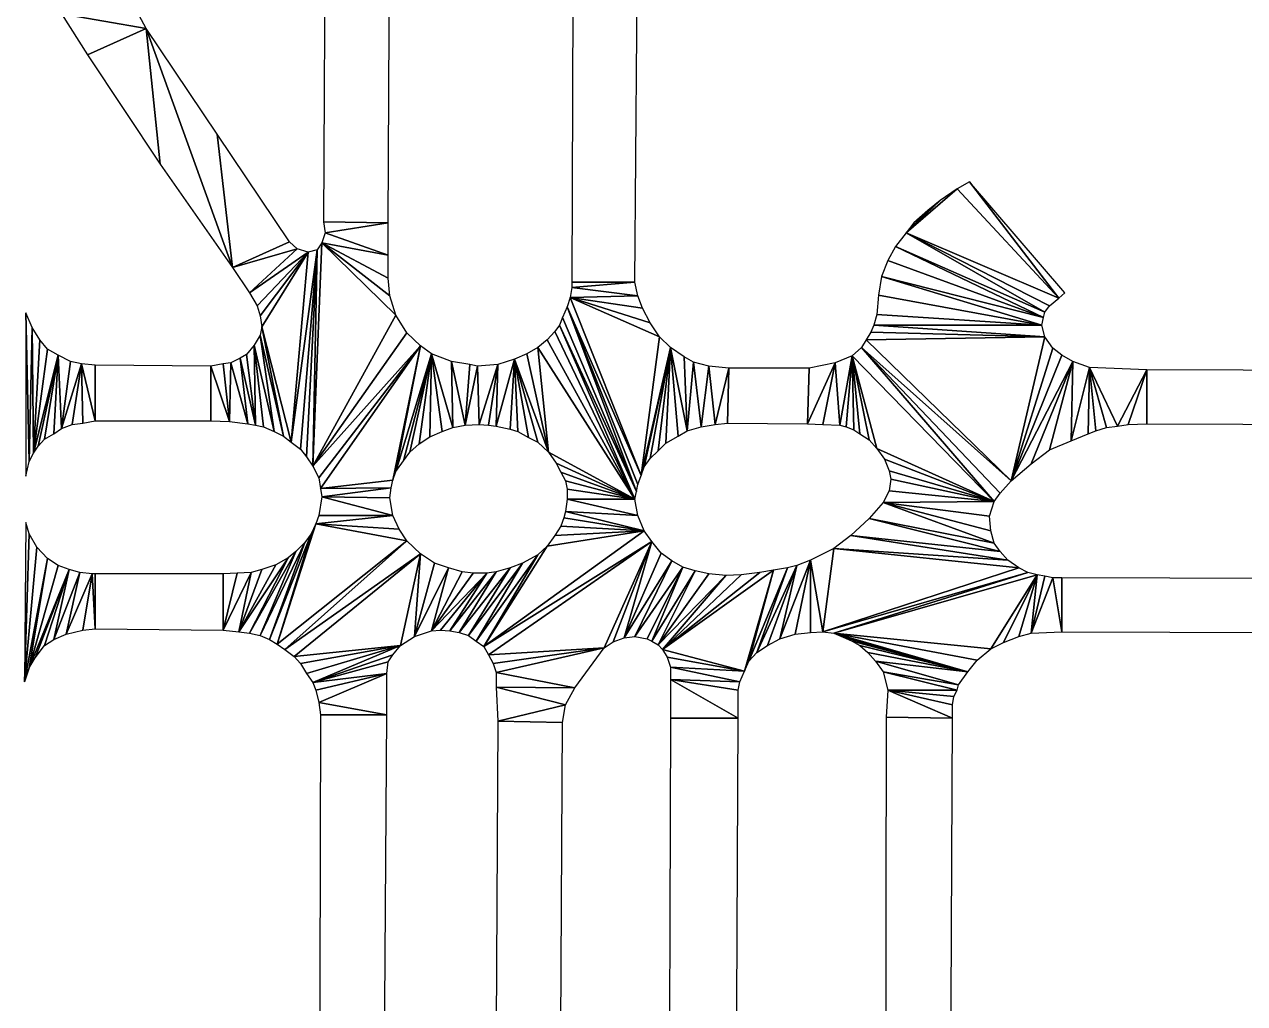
# Model space of a CAD drawing. Extents: x -35426929 to -35396731, y 11996534 to 12011444.
# Drawn here: x -35415114 to -35412910, y 11999488 to 12001258 of the extents above; entities that cross this region are included whole.
import ezdxf

# ---------------------------------------------------------------- set-up
doc = ezdxf.new("R2010")
doc.units = 0

msp = doc.modelspace()

# ---------------------------------------------------------------- linework, layer by layer
at = {"layer": 'mg_to_dxf', "color": 52}
for points in [[(-35414456.72, 12000899.3), (-35414453.94, 12001488.14), (-35414570.87, 12001488.14), (-35414573.65, 12000900.7)], [(-35414011.27, 12000792.12), (-35414005.7, 12001468.65), (-35414122.63, 12001470.04), (-35414125.42, 12000792.12)], [(-35415046.94, 12001276.55), (-35415046.94, 12001276.55), (-35414893.82, 12001250.1), (-35414935.58, 12001328.05)], [(-35415046.94, 12001276.55), (-35415046.94, 12001276.55), (-35414999.61, 12001202.77), (-35414893.82, 12001250.1)], [(-35414868.76, 12001005.1), (-35414868.76, 12001005.1), (-35414893.82, 12001250.1), (-35414999.61, 12001202.77)], [(-35414737.91, 12000818.57), (-35414737.91, 12000818.57), (-35414893.82, 12001250.1), (-35414868.76, 12001005.1)], [(-35414737.91, 12000818.57), (-35414737.91, 12000818.57), (-35414765.75, 12001059.39), (-35414893.82, 12001250.1)], [(-35414634.9, 12000864.5), (-35414634.9, 12000864.5), (-35414765.75, 12001059.39), (-35414737.91, 12000818.57)], [(-35413429.4, 12000960.55), (-35413429.4, 12000960.55), (-35413245.65, 12000762.88), (-35413407.12, 12000973.08)], [(-35413407.12, 12000973.08), (-35413407.12, 12000973.08), (-35413245.65, 12000762.88), (-35413234.51, 12000772.63)], [(-35413460.02, 12000939.67), (-35413460.02, 12000939.67), (-35413521.27, 12000881.21), (-35413429.4, 12000960.55)], [(-35413521.27, 12000881.21), (-35413521.27, 12000881.21), (-35413245.65, 12000762.88), (-35413429.4, 12000960.55)], [(-35413482.29, 12000921.58), (-35413482.29, 12000921.58), (-35413521.27, 12000881.21), (-35413460.02, 12000939.67)], [(-35413507.35, 12000899.3), (-35413507.35, 12000899.3), (-35413521.27, 12000881.21), (-35413482.29, 12000921.58)], [(-35414570.87, 12000881.21), (-35414570.87, 12000881.21), (-35414456.72, 12000899.3), (-35414573.65, 12000900.7)], [(-35414456.72, 12000840.84), (-35414456.72, 12000840.84), (-35414456.72, 12000899.3), (-35414570.87, 12000881.21)], [(-35414620.98, 12000851.97), (-35414620.98, 12000851.97), (-35414634.9, 12000864.5), (-35414737.91, 12000818.57)], [(-35414576.44, 12000863.11), (-35414576.44, 12000863.11), (-35414593.14, 12000459.42), (-35414442.8, 12000732.26)], [(-35414584.79, 12000850.58), (-35414584.79, 12000850.58), (-35414593.14, 12000459.42), (-35414576.44, 12000863.11)], [(-35414576.44, 12000863.11), (-35414576.44, 12000863.11), (-35414456.72, 12000840.84), (-35414570.87, 12000881.21)], [(-35414576.44, 12000863.11), (-35414576.44, 12000863.11), (-35414442.8, 12000732.26), (-35414453.94, 12000767.06)], [(-35414576.44, 12000863.11), (-35414576.44, 12000863.11), (-35414453.94, 12000767.06), (-35414456.72, 12000799.08)], [(-35414576.44, 12000863.11), (-35414576.44, 12000863.11), (-35414456.72, 12000799.08), (-35414456.72, 12000840.84)], [(-35413521.27, 12000881.21), (-35413521.27, 12000881.21), (-35413540.76, 12000856.15), (-35413270.71, 12000737.83)], [(-35413262.35, 12000748.96), (-35413262.35, 12000748.96), (-35413245.65, 12000762.88), (-35413521.27, 12000881.21)], [(-35413262.35, 12000748.96), (-35413262.35, 12000748.96), (-35413521.27, 12000881.21), (-35413270.71, 12000737.83)], [(-35414620.98, 12000851.97), (-35414620.98, 12000851.97), (-35414737.91, 12000818.57), (-35414707.29, 12000772.63)], [(-35414601.49, 12000846.41), (-35414601.49, 12000846.41), (-35414620.98, 12000851.97), (-35414707.29, 12000772.63)], [(-35414601.49, 12000846.41), (-35414601.49, 12000846.41), (-35414707.29, 12000772.63), (-35414693.37, 12000748.96)], [(-35414601.49, 12000846.41), (-35414601.49, 12000846.41), (-35414693.37, 12000748.96), (-35414687.8, 12000730.87)], [(-35414685.01, 12000711.38), (-35414685.01, 12000711.38), (-35414601.49, 12000846.41), (-35414687.8, 12000730.87)], [(-35414685.01, 12000711.38), (-35414685.01, 12000711.38), (-35414632.12, 12000502.57), (-35414601.49, 12000846.41)], [(-35414632.12, 12000502.57), (-35414632.12, 12000502.57), (-35414584.79, 12000850.58), (-35414601.49, 12000846.41)], [(-35414584.79, 12000850.58), (-35414584.79, 12000850.58), (-35414632.12, 12000502.57), (-35414615.41, 12000490.05)], [(-35414615.41, 12000490.05), (-35414615.41, 12000490.05), (-35414604.28, 12000476.13), (-35414584.79, 12000850.58)], [(-35414604.28, 12000476.13), (-35414604.28, 12000476.13), (-35414593.14, 12000459.42), (-35414584.79, 12000850.58)], [(-35413273.49, 12000728.08), (-35413273.49, 12000728.08), (-35413540.76, 12000856.15), (-35413554.68, 12000831.09)], [(-35413270.71, 12000737.83), (-35413270.71, 12000737.83), (-35413540.76, 12000856.15), (-35413273.49, 12000728.08)], [(-35413554.68, 12000831.09), (-35413554.68, 12000831.09), (-35413565.82, 12000801.86), (-35413273.49, 12000728.08)], [(-35413276.27, 12000714.16), (-35413276.27, 12000714.16), (-35413565.82, 12000801.86), (-35413571.38, 12000768.45)], [(-35413276.27, 12000714.16), (-35413276.27, 12000714.16), (-35413273.49, 12000728.08), (-35413565.82, 12000801.86)], [(-35414128.2, 12000764.28), (-35414128.2, 12000764.28), (-35414005.7, 12000767.06), (-35414125.42, 12000782.37)], [(-35414005.7, 12000767.06), (-35414005.7, 12000767.06), (-35414011.27, 12000792.12), (-35414125.42, 12000782.37)], [(-35414125.42, 12000782.37), (-35414125.42, 12000782.37), (-35414011.27, 12000792.12), (-35414125.42, 12000792.12)], [(-35414133.77, 12000747.57), (-35414133.77, 12000747.57), (-35414000.13, 12000442.72), (-35414128.2, 12000764.28)], [(-35414128.2, 12000764.28), (-35414128.2, 12000764.28), (-35413997.35, 12000744.79), (-35414005.7, 12000767.06)], [(-35414128.2, 12000764.28), (-35414128.2, 12000764.28), (-35413966.72, 12000693.28), (-35413983.43, 12000718.34)], [(-35414128.2, 12000764.28), (-35414128.2, 12000764.28), (-35413983.43, 12000718.34), (-35413997.35, 12000744.79)], [(-35414128.2, 12000764.28), (-35414128.2, 12000764.28), (-35414000.13, 12000442.72), (-35413966.72, 12000693.28)], [(-35413276.27, 12000714.16), (-35413276.27, 12000714.16), (-35413571.38, 12000768.45), (-35413574.17, 12000733.65)], [(-35415099.84, 12000709.99), (-35415099.84, 12000709.99), (-35415110.98, 12000736.44), (-35415105.41, 12000467.77)], [(-35415105.41, 12000467.77), (-35415105.41, 12000467.77), (-35415110.98, 12000736.44), (-35415110.98, 12000441.32)], [(-35414442.8, 12000732.26), (-35414442.8, 12000732.26), (-35414593.14, 12000459.42), (-35414423.31, 12000700.24)], [(-35414008.48, 12000413.48), (-35414008.48, 12000413.48), (-35414133.77, 12000747.57), (-35414142.12, 12000728.08)], [(-35414005.7, 12000426.01), (-35414005.7, 12000426.01), (-35414000.13, 12000442.72), (-35414133.77, 12000747.57)], [(-35414008.48, 12000413.48), (-35414008.48, 12000413.48), (-35414005.7, 12000426.01), (-35414133.77, 12000747.57)], [(-35413574.17, 12000733.65), (-35413574.17, 12000733.65), (-35413579.74, 12000714.16), (-35413276.27, 12000714.16)], [(-35415099.84, 12000709.99), (-35415099.84, 12000709.99), (-35415105.41, 12000467.77), (-35415097.06, 12000483.09)], [(-35415099.84, 12000709.99), (-35415099.84, 12000709.99), (-35415097.06, 12000483.09), (-35415085.92, 12000687.71)], [(-35414687.8, 12000696.07), (-35414687.8, 12000696.07), (-35414646.04, 12000513.71), (-35414685.01, 12000711.38)], [(-35414646.04, 12000513.71), (-35414646.04, 12000513.71), (-35414632.12, 12000502.57), (-35414685.01, 12000711.38)], [(-35414011.27, 12000399.56), (-35414011.27, 12000399.56), (-35414147.69, 12000714.16), (-35414156.04, 12000703.03)], [(-35414008.48, 12000413.48), (-35414008.48, 12000413.48), (-35414142.12, 12000728.08), (-35414147.69, 12000714.16)], [(-35414011.27, 12000399.56), (-35414011.27, 12000399.56), (-35414008.48, 12000413.48), (-35414147.69, 12000714.16)], [(-35413270.71, 12000693.28), (-35413270.71, 12000693.28), (-35413579.74, 12000714.16), (-35413585.31, 12000701.63)], [(-35413270.71, 12000693.28), (-35413270.71, 12000693.28), (-35413276.27, 12000714.16), (-35413579.74, 12000714.16)], [(-35415097.06, 12000483.09), (-35415097.06, 12000483.09), (-35415072, 12000671.01), (-35415085.92, 12000687.71)], [(-35414698.93, 12000677.97), (-35414698.93, 12000677.97), (-35414662.74, 12000522.06), (-35414687.8, 12000696.07)], [(-35414662.74, 12000522.06), (-35414662.74, 12000522.06), (-35414646.04, 12000513.71), (-35414687.8, 12000696.07)], [(-35414593.14, 12000459.42), (-35414593.14, 12000459.42), (-35414398.25, 12000676.58), (-35414423.31, 12000700.24)], [(-35414011.27, 12000399.56), (-35414011.27, 12000399.56), (-35414169.96, 12000687.71), (-35414186.66, 12000673.79)], [(-35414011.27, 12000399.56), (-35414011.27, 12000399.56), (-35414156.04, 12000703.03), (-35414169.96, 12000687.71)], [(-35413966.72, 12000693.28), (-35413966.72, 12000693.28), (-35414000.13, 12000442.72), (-35413947.23, 12000673.79)], [(-35413602.01, 12000673.79), (-35413602.01, 12000673.79), (-35413331.95, 12000432.97), (-35413593.66, 12000687.71)], [(-35413593.66, 12000687.71), (-35413593.66, 12000687.71), (-35413270.71, 12000693.28), (-35413585.31, 12000701.63)], [(-35413593.66, 12000687.71), (-35413593.66, 12000687.71), (-35413331.95, 12000432.97), (-35413270.71, 12000693.28)], [(-35413270.71, 12000693.28), (-35413270.71, 12000693.28), (-35413331.95, 12000432.97), (-35413256.78, 12000672.4)], [(-35415097.06, 12000483.09), (-35415097.06, 12000483.09), (-35415052.51, 12000659.87), (-35415072, 12000671.01)], [(-35414696.15, 12000533.2), (-35414696.15, 12000533.2), (-35414698.93, 12000677.97), (-35414712.85, 12000661.27)], [(-35414682.23, 12000530.41), (-35414682.23, 12000530.41), (-35414662.74, 12000522.06), (-35414698.93, 12000677.97)], [(-35414696.15, 12000533.2), (-35414696.15, 12000533.2), (-35414682.23, 12000530.41), (-35414698.93, 12000677.97)], [(-35414593.14, 12000459.42), (-35414593.14, 12000459.42), (-35414582, 12000438.54), (-35414398.25, 12000676.58)], [(-35414582, 12000438.54), (-35414582, 12000438.54), (-35414579.22, 12000419.05), (-35414398.25, 12000676.58)], [(-35414579.22, 12000419.05), (-35414579.22, 12000419.05), (-35414448.37, 12000434.36), (-35414398.25, 12000676.58)], [(-35414448.37, 12000434.36), (-35414448.37, 12000434.36), (-35414442.8, 12000449.68), (-35414398.25, 12000676.58)], [(-35414442.8, 12000449.68), (-35414442.8, 12000449.68), (-35414378.77, 12000662.66), (-35414398.25, 12000676.58)], [(-35414167.18, 12000484.48), (-35414167.18, 12000484.48), (-35414186.66, 12000673.79), (-35414206.15, 12000662.66)], [(-35414011.27, 12000399.56), (-35414011.27, 12000399.56), (-35414186.66, 12000673.79), (-35414167.18, 12000484.48)], [(-35414000.13, 12000442.72), (-35414000.13, 12000442.72), (-35413994.56, 12000458.03), (-35413947.23, 12000673.79)], [(-35413994.56, 12000458.03), (-35413994.56, 12000458.03), (-35413983.43, 12000473.34), (-35413947.23, 12000673.79)], [(-35413983.43, 12000473.34), (-35413983.43, 12000473.34), (-35413969.51, 12000487.26), (-35413947.23, 12000673.79)], [(-35413969.51, 12000487.26), (-35413969.51, 12000487.26), (-35413955.59, 12000501.18), (-35413947.23, 12000673.79)], [(-35413955.59, 12000501.18), (-35413955.59, 12000501.18), (-35413933.31, 12000513.71), (-35413947.23, 12000673.79)], [(-35413947.23, 12000673.79), (-35413947.23, 12000673.79), (-35413916.61, 12000523.45), (-35413922.18, 12000657.09)], [(-35413947.23, 12000673.79), (-35413947.23, 12000673.79), (-35413933.31, 12000513.71), (-35413916.61, 12000523.45)], [(-35413362.58, 12000395.39), (-35413362.58, 12000395.39), (-35413602.01, 12000673.79), (-35413618.71, 12000658.48)], [(-35413351.44, 12000410.7), (-35413351.44, 12000410.7), (-35413331.95, 12000432.97), (-35413602.01, 12000673.79)], [(-35413362.58, 12000395.39), (-35413362.58, 12000395.39), (-35413351.44, 12000410.7), (-35413602.01, 12000673.79)], [(-35413256.78, 12000672.4), (-35413256.78, 12000672.4), (-35413331.95, 12000432.97), (-35413240.08, 12000659.87)], [(-35415097.06, 12000483.09), (-35415097.06, 12000483.09), (-35415088.7, 12000495.61), (-35415052.51, 12000659.87)], [(-35415088.7, 12000495.61), (-35415088.7, 12000495.61), (-35415077.57, 12000508.14), (-35415052.51, 12000659.87)], [(-35415077.57, 12000508.14), (-35415077.57, 12000508.14), (-35415060.86, 12000517.89), (-35415052.51, 12000659.87)], [(-35415052.51, 12000659.87), (-35415052.51, 12000659.87), (-35415060.86, 12000517.89), (-35415046.94, 12000527.63)], [(-35415052.51, 12000659.87), (-35415052.51, 12000659.87), (-35415046.94, 12000527.63), (-35415030.24, 12000648.74)], [(-35415046.94, 12000527.63), (-35415046.94, 12000527.63), (-35415010.75, 12000644.56), (-35415030.24, 12000648.74)], [(-35415046.94, 12000527.63), (-35415046.94, 12000527.63), (-35415027.45, 12000534.59), (-35415010.75, 12000644.56)], [(-35415027.45, 12000534.59), (-35415027.45, 12000534.59), (-35415007.97, 12000537.37), (-35415010.75, 12000644.56)], [(-35415010.75, 12000644.56), (-35415010.75, 12000644.56), (-35414985.69, 12000541.55), (-35414985.69, 12000641.78)], [(-35415010.75, 12000644.56), (-35415010.75, 12000644.56), (-35415007.97, 12000537.37), (-35414985.69, 12000541.55)], [(-35414776.89, 12000640.39), (-35414985.69, 12000641.78), (-35414985.69, 12000541.55), (-35414776.89, 12000541.55)], [(-35414743.48, 12000540.16), (-35414743.48, 12000540.16), (-35414754.62, 12000644.56), (-35414776.89, 12000640.39)], [(-35414740.7, 12000645.95), (-35414740.7, 12000645.95), (-35414754.62, 12000644.56), (-35414743.48, 12000540.16)], [(-35414740.7, 12000645.95), (-35414740.7, 12000645.95), (-35414743.48, 12000540.16), (-35414710.07, 12000535.98)], [(-35414740.7, 12000645.95), (-35414740.7, 12000645.95), (-35414710.07, 12000535.98), (-35414723.99, 12000654.31)], [(-35414723.99, 12000654.31), (-35414723.99, 12000654.31), (-35414696.15, 12000533.2), (-35414712.85, 12000661.27)], [(-35414710.07, 12000535.98), (-35414710.07, 12000535.98), (-35414696.15, 12000533.2), (-35414723.99, 12000654.31)], [(-35414442.8, 12000449.68), (-35414442.8, 12000449.68), (-35414428.88, 12000469.16), (-35414378.77, 12000662.66)], [(-35414428.88, 12000469.16), (-35414428.88, 12000469.16), (-35414417.74, 12000484.48), (-35414378.77, 12000662.66)], [(-35414417.74, 12000484.48), (-35414417.74, 12000484.48), (-35414401.04, 12000499.79), (-35414378.77, 12000662.66)], [(-35414401.04, 12000499.79), (-35414401.04, 12000499.79), (-35414381.55, 12000512.32), (-35414378.77, 12000662.66)], [(-35414381.55, 12000512.32), (-35414381.55, 12000512.32), (-35414359.28, 12000522.06), (-35414378.77, 12000662.66)], [(-35414339.79, 12000529.02), (-35414339.79, 12000529.02), (-35414342.57, 12000648.74), (-35414378.77, 12000662.66)], [(-35414359.28, 12000522.06), (-35414359.28, 12000522.06), (-35414339.79, 12000529.02), (-35414378.77, 12000662.66)], [(-35414342.57, 12000648.74), (-35414342.57, 12000648.74), (-35414317.52, 12000533.2), (-35414309.16, 12000643.17)], [(-35414339.79, 12000529.02), (-35414339.79, 12000529.02), (-35414317.52, 12000533.2), (-35414342.57, 12000648.74)], [(-35414317.52, 12000533.2), (-35414317.52, 12000533.2), (-35414295.24, 12000640.39), (-35414309.16, 12000643.17)], [(-35414259.05, 12000643.17), (-35414259.05, 12000643.17), (-35414295.24, 12000640.39), (-35414292.46, 12000534.59)], [(-35414259.05, 12000643.17), (-35414259.05, 12000643.17), (-35414292.46, 12000534.59), (-35414275.76, 12000533.2)], [(-35414261.83, 12000531.81), (-35414261.83, 12000531.81), (-35414259.05, 12000643.17), (-35414275.76, 12000533.2)], [(-35414228.43, 12000652.91), (-35414228.43, 12000652.91), (-35414259.05, 12000643.17), (-35414261.83, 12000531.81)], [(-35414228.43, 12000652.91), (-35414228.43, 12000652.91), (-35414261.83, 12000531.81), (-35414236.78, 12000526.24)], [(-35414228.43, 12000652.91), (-35414228.43, 12000652.91), (-35414236.78, 12000526.24), (-35414222.86, 12000522.06)], [(-35414167.18, 12000484.48), (-35414167.18, 12000484.48), (-35414206.15, 12000662.66), (-35414228.43, 12000652.91)], [(-35414228.43, 12000652.91), (-35414228.43, 12000652.91), (-35414203.37, 12000510.93), (-35414186.66, 12000502.57)], [(-35414228.43, 12000652.91), (-35414228.43, 12000652.91), (-35414222.86, 12000522.06), (-35414203.37, 12000510.93)], [(-35414167.18, 12000484.48), (-35414167.18, 12000484.48), (-35414228.43, 12000652.91), (-35414186.66, 12000502.57)], [(-35413916.61, 12000523.45), (-35413916.61, 12000523.45), (-35413905.47, 12000647.35), (-35413922.18, 12000657.09)], [(-35413916.61, 12000523.45), (-35413916.61, 12000523.45), (-35413891.55, 12000530.41), (-35413905.47, 12000647.35)], [(-35413891.55, 12000530.41), (-35413891.55, 12000530.41), (-35413877.63, 12000640.39), (-35413905.47, 12000647.35)], [(-35413649.34, 12000645.95), (-35413649.34, 12000645.95), (-35413699.45, 12000535.98), (-35413671.61, 12000534.59)], [(-35413649.34, 12000645.95), (-35413649.34, 12000645.95), (-35413696.67, 12000636.21), (-35413699.45, 12000535.98)], [(-35413640.99, 12000533.2), (-35413640.99, 12000533.2), (-35413649.34, 12000645.95), (-35413671.61, 12000534.59)], [(-35413618.71, 12000658.48), (-35413618.71, 12000658.48), (-35413649.34, 12000645.95), (-35413640.99, 12000533.2)], [(-35413618.71, 12000658.48), (-35413618.71, 12000658.48), (-35413640.99, 12000533.2), (-35413629.85, 12000530.41)], [(-35413618.71, 12000658.48), (-35413618.71, 12000658.48), (-35413629.85, 12000530.41), (-35413615.93, 12000524.85)], [(-35413588.09, 12000506.75), (-35413588.09, 12000506.75), (-35413618.71, 12000658.48), (-35413604.79, 12000517.89)], [(-35413604.79, 12000517.89), (-35413604.79, 12000517.89), (-35413618.71, 12000658.48), (-35413615.93, 12000524.85)], [(-35413574.17, 12000491.44), (-35413574.17, 12000491.44), (-35413618.71, 12000658.48), (-35413588.09, 12000506.75)], [(-35413362.58, 12000395.39), (-35413362.58, 12000395.39), (-35413618.71, 12000658.48), (-35413574.17, 12000491.44)], [(-35413331.95, 12000432.97), (-35413331.95, 12000432.97), (-35413220.59, 12000648.74), (-35413240.08, 12000659.87)], [(-35413331.95, 12000432.97), (-35413331.95, 12000432.97), (-35413295.76, 12000463.6), (-35413220.59, 12000648.74)], [(-35413295.76, 12000463.6), (-35413295.76, 12000463.6), (-35413262.35, 12000488.65), (-35413220.59, 12000648.74)], [(-35413262.35, 12000488.65), (-35413262.35, 12000488.65), (-35413223.38, 12000505.36), (-35413220.59, 12000648.74)], [(-35413223.38, 12000505.36), (-35413223.38, 12000505.36), (-35413189.97, 12000637.6), (-35413220.59, 12000648.74)], [(-35414743.48, 12000540.16), (-35414743.48, 12000540.16), (-35414776.89, 12000640.39), (-35414776.89, 12000541.55)], [(-35414317.52, 12000533.2), (-35414317.52, 12000533.2), (-35414292.46, 12000534.59), (-35414295.24, 12000640.39)], [(-35413891.55, 12000530.41), (-35413891.55, 12000530.41), (-35413866.5, 12000534.59), (-35413877.63, 12000640.39)], [(-35413866.5, 12000534.59), (-35413866.5, 12000534.59), (-35413841.44, 12000636.21), (-35413877.63, 12000640.39)], [(-35413866.5, 12000534.59), (-35413866.5, 12000534.59), (-35413844.22, 12000537.37), (-35413841.44, 12000636.21)], [(-35413696.67, 12000636.21), (-35413841.44, 12000636.21), (-35413844.22, 12000537.37), (-35413699.45, 12000535.98)], [(-35413223.38, 12000505.36), (-35413223.38, 12000505.36), (-35413192.75, 12000517.89), (-35413189.97, 12000637.6)], [(-35413178.83, 12000523.45), (-35413178.83, 12000523.45), (-35413189.97, 12000637.6), (-35413192.75, 12000517.89)], [(-35413159.34, 12000529.02), (-35413159.34, 12000529.02), (-35413189.97, 12000637.6), (-35413178.83, 12000523.45)], [(-35413139.85, 12000531.81), (-35413139.85, 12000531.81), (-35413189.97, 12000637.6), (-35413159.34, 12000529.02)], [(-35413086.96, 12000633.43), (-35413086.96, 12000633.43), (-35413189.97, 12000637.6), (-35413139.85, 12000531.81)], [(-35413120.37, 12000534.59), (-35413120.37, 12000534.59), (-35413086.96, 12000633.43), (-35413139.85, 12000531.81)], [(-35413120.37, 12000534.59), (-35413120.37, 12000534.59), (-35413086.96, 12000535.98), (-35413086.96, 12000633.43)], [(-35411870.32, 12000629.25), (-35413086.96, 12000633.43), (-35413086.96, 12000535.98), (-35411873.1, 12000531.81)], [(-35413362.58, 12000395.39), (-35413362.58, 12000395.39), (-35413574.17, 12000491.44), (-35413560.25, 12000471.95)], [(-35414011.27, 12000399.56), (-35414011.27, 12000399.56), (-35414167.18, 12000484.48), (-35414153.26, 12000464.99)], [(-35414011.27, 12000399.56), (-35414011.27, 12000399.56), (-35414153.26, 12000464.99), (-35414144.9, 12000448.28)], [(-35413362.58, 12000395.39), (-35413362.58, 12000395.39), (-35413560.25, 12000471.95), (-35413551.9, 12000451.07)], [(-35414011.27, 12000399.56), (-35414011.27, 12000399.56), (-35414144.9, 12000448.28), (-35414136.55, 12000432.97)], [(-35413362.58, 12000395.39), (-35413362.58, 12000395.39), (-35413551.9, 12000451.07), (-35413549.11, 12000435.76)], [(-35414448.37, 12000434.36), (-35414448.37, 12000434.36), (-35414579.22, 12000419.05), (-35414451.15, 12000420.44)], [(-35414133.77, 12000417.66), (-35414133.77, 12000417.66), (-35414011.27, 12000399.56), (-35414136.55, 12000432.97)], [(-35413551.9, 12000414.88), (-35413551.9, 12000414.88), (-35413362.58, 12000395.39), (-35413549.11, 12000435.76)], [(-35414448.37, 12000370.33), (-35414448.37, 12000370.33), (-35414576.44, 12000403.74), (-35414582, 12000370.33)], [(-35414451.15, 12000420.44), (-35414451.15, 12000420.44), (-35414579.22, 12000419.05), (-35414576.44, 12000403.74)], [(-35414451.15, 12000420.44), (-35414451.15, 12000420.44), (-35414576.44, 12000403.74), (-35414453.94, 12000402.35)], [(-35414448.37, 12000370.33), (-35414448.37, 12000370.33), (-35414453.94, 12000402.35), (-35414576.44, 12000403.74)], [(-35414005.7, 12000370.33), (-35414005.7, 12000370.33), (-35414133.77, 12000399.56), (-35414136.55, 12000377.29)], [(-35414133.77, 12000417.66), (-35414133.77, 12000417.66), (-35414133.77, 12000399.56), (-35414011.27, 12000399.56)], [(-35414005.7, 12000370.33), (-35414005.7, 12000370.33), (-35414011.27, 12000399.56), (-35414133.77, 12000399.56)], [(-35413551.9, 12000414.88), (-35413551.9, 12000414.88), (-35413563.03, 12000393.99), (-35413362.58, 12000395.39)], [(-35413994.56, 12000342.49), (-35413994.56, 12000342.49), (-35414136.55, 12000377.29), (-35414139.34, 12000366.15)], [(-35413994.56, 12000342.49), (-35413994.56, 12000342.49), (-35414005.7, 12000370.33), (-35414136.55, 12000377.29)], [(-35413563.03, 12000393.99), (-35413563.03, 12000393.99), (-35413588.09, 12000364.76), (-35413362.58, 12000320.22)], [(-35413370.93, 12000368.94), (-35413370.93, 12000368.94), (-35413362.58, 12000395.39), (-35413563.03, 12000393.99)], [(-35413563.03, 12000393.99), (-35413563.03, 12000393.99), (-35413362.58, 12000320.22), (-35413368.15, 12000342.49)], [(-35413370.93, 12000368.94), (-35413370.93, 12000368.94), (-35413563.03, 12000393.99), (-35413368.15, 12000342.49)], [(-35415105.41, 12000336.92), (-35415105.41, 12000336.92), (-35415110.98, 12000357.8), (-35415113.76, 12000069.65)], [(-35414657.17, 12000137.86), (-35414657.17, 12000137.86), (-35414423.31, 12000324.39), (-35414587.57, 12000355.02)], [(-35414595.92, 12000336.92), (-35414595.92, 12000336.92), (-35414657.17, 12000137.86), (-35414587.57, 12000355.02)], [(-35414587.57, 12000355.02), (-35414587.57, 12000355.02), (-35414448.37, 12000370.33), (-35414582, 12000370.33)], [(-35414587.57, 12000355.02), (-35414587.57, 12000355.02), (-35414437.23, 12000345.27), (-35414448.37, 12000370.33)], [(-35414587.57, 12000355.02), (-35414587.57, 12000355.02), (-35414423.31, 12000324.39), (-35414437.23, 12000345.27)], [(-35413994.56, 12000342.49), (-35413994.56, 12000342.49), (-35414139.34, 12000366.15), (-35414144.9, 12000350.84)], [(-35413588.09, 12000364.76), (-35413588.09, 12000364.76), (-35413621.5, 12000334.14), (-35413351.44, 12000304.9)], [(-35413362.58, 12000320.22), (-35413362.58, 12000320.22), (-35413588.09, 12000364.76), (-35413351.44, 12000304.9)], [(-35415113.76, 12000069.65), (-35415113.76, 12000069.65), (-35415091.49, 12000313.26), (-35415105.41, 12000336.92)], [(-35414671.09, 12000146.21), (-35414671.09, 12000146.21), (-35414657.17, 12000137.86), (-35414595.92, 12000336.92)], [(-35414607.06, 12000321.61), (-35414607.06, 12000321.61), (-35414671.09, 12000146.21), (-35414595.92, 12000336.92)], [(-35414284.11, 12000133.68), (-35414284.11, 12000133.68), (-35413980.64, 12000323), (-35413994.56, 12000342.49)], [(-35414284.11, 12000133.68), (-35414284.11, 12000133.68), (-35413994.56, 12000342.49), (-35414169.96, 12000314.65)], [(-35414169.96, 12000314.65), (-35414169.96, 12000314.65), (-35413994.56, 12000342.49), (-35414156.04, 12000334.14)], [(-35414156.04, 12000334.14), (-35414156.04, 12000334.14), (-35413994.56, 12000342.49), (-35414144.9, 12000350.84)], [(-35413621.5, 12000334.14), (-35413621.5, 12000334.14), (-35413652.12, 12000310.47), (-35413337.52, 12000289.59)], [(-35413351.44, 12000304.9), (-35413351.44, 12000304.9), (-35413621.5, 12000334.14), (-35413337.52, 12000289.59)], [(-35415113.76, 12000069.65), (-35415113.76, 12000069.65), (-35415072, 12000292.38), (-35415091.49, 12000313.26)], [(-35414687.8, 12000153.17), (-35414687.8, 12000153.17), (-35414671.09, 12000146.21), (-35414607.06, 12000321.61)], [(-35414623.76, 12000304.9), (-35414623.76, 12000304.9), (-35414687.8, 12000153.17), (-35414607.06, 12000321.61)], [(-35414657.17, 12000137.86), (-35414657.17, 12000137.86), (-35414643.25, 12000128.12), (-35414423.31, 12000324.39)], [(-35414643.25, 12000128.12), (-35414643.25, 12000128.12), (-35414398.25, 12000300.73), (-35414423.31, 12000324.39)], [(-35414284.11, 12000133.68), (-35414284.11, 12000133.68), (-35414275.76, 12000118.37), (-35413980.64, 12000323)], [(-35414186.66, 12000299.34), (-35414186.66, 12000299.34), (-35414284.11, 12000133.68), (-35414169.96, 12000314.65)], [(-35414275.76, 12000118.37), (-35414275.76, 12000118.37), (-35414066.95, 12000130.9), (-35413980.64, 12000323)], [(-35413980.64, 12000323), (-35413980.64, 12000323), (-35414066.95, 12000130.9), (-35414050.25, 12000142.04)], [(-35413980.64, 12000323), (-35413980.64, 12000323), (-35414050.25, 12000142.04), (-35414030.76, 12000149)], [(-35413980.64, 12000323), (-35413980.64, 12000323), (-35414030.76, 12000149), (-35413963.94, 12000302.12)], [(-35413652.12, 12000310.47), (-35413652.12, 12000310.47), (-35413693.88, 12000289.59), (-35413671.61, 12000160.13)], [(-35413318.03, 12000275.67), (-35413318.03, 12000275.67), (-35413652.12, 12000310.47), (-35413671.61, 12000160.13)], [(-35413337.52, 12000289.59), (-35413337.52, 12000289.59), (-35413652.12, 12000310.47), (-35413318.03, 12000275.67)], [(-35415105.41, 12000094.71), (-35415105.41, 12000094.71), (-35415072, 12000292.38), (-35415113.76, 12000069.65)], [(-35415105.41, 12000094.71), (-35415105.41, 12000094.71), (-35415052.51, 12000279.85), (-35415072, 12000292.38)], [(-35414726.78, 12000160.13), (-35414726.78, 12000160.13), (-35414707.29, 12000157.35), (-35414637.68, 12000293.77)], [(-35414659.96, 12000281.24), (-35414659.96, 12000281.24), (-35414726.78, 12000160.13), (-35414637.68, 12000293.77)], [(-35414707.29, 12000157.35), (-35414707.29, 12000157.35), (-35414687.8, 12000153.17), (-35414623.76, 12000304.9)], [(-35414637.68, 12000293.77), (-35414637.68, 12000293.77), (-35414707.29, 12000157.35), (-35414623.76, 12000304.9)], [(-35414643.25, 12000128.12), (-35414643.25, 12000128.12), (-35414626.55, 12000115.59), (-35414398.25, 12000300.73)], [(-35414626.55, 12000115.59), (-35414626.55, 12000115.59), (-35414434.45, 12000135.08), (-35414398.25, 12000300.73)], [(-35414398.25, 12000300.73), (-35414398.25, 12000300.73), (-35414434.45, 12000135.08), (-35414409.39, 12000151.78)], [(-35414398.25, 12000300.73), (-35414398.25, 12000300.73), (-35414409.39, 12000151.78), (-35414373.2, 12000284.02)], [(-35414298.03, 12000143.43), (-35414298.03, 12000143.43), (-35414284.11, 12000133.68), (-35414186.66, 12000299.34)], [(-35414214.51, 12000284.02), (-35414214.51, 12000284.02), (-35414298.03, 12000143.43), (-35414186.66, 12000299.34)], [(-35414030.76, 12000149), (-35414030.76, 12000149), (-35413944.45, 12000288.2), (-35413963.94, 12000302.12)], [(-35413693.88, 12000289.59), (-35413693.88, 12000289.59), (-35413718.94, 12000279.85), (-35413749.57, 12000147.6)], [(-35413721.72, 12000155.96), (-35413721.72, 12000155.96), (-35413693.88, 12000289.59), (-35413749.57, 12000147.6)], [(-35413721.72, 12000155.96), (-35413721.72, 12000155.96), (-35413693.88, 12000158.74), (-35413693.88, 12000289.59)], [(-35413671.61, 12000160.13), (-35413671.61, 12000160.13), (-35413693.88, 12000289.59), (-35413693.88, 12000158.74)], [(-35415105.41, 12000094.71), (-35415105.41, 12000094.71), (-35415033.02, 12000272.89), (-35415052.51, 12000279.85)], [(-35415105.41, 12000094.71), (-35415105.41, 12000094.71), (-35415094.27, 12000112.8), (-35415033.02, 12000272.89)], [(-35415094.27, 12000112.8), (-35415094.27, 12000112.8), (-35415077.57, 12000135.08), (-35415033.02, 12000272.89)], [(-35415077.57, 12000135.08), (-35415077.57, 12000135.08), (-35415060.86, 12000146.21), (-35415033.02, 12000272.89)], [(-35415060.86, 12000146.21), (-35415060.86, 12000146.21), (-35415013.53, 12000267.32), (-35415033.02, 12000272.89)], [(-35415060.86, 12000146.21), (-35415060.86, 12000146.21), (-35415038.59, 12000155.96), (-35415013.53, 12000267.32)], [(-35415038.59, 12000155.96), (-35415038.59, 12000155.96), (-35414991.26, 12000264.54), (-35415013.53, 12000267.32)], [(-35414754.62, 12000162.92), (-35414754.62, 12000162.92), (-35414726.78, 12000160.13), (-35414704.5, 12000267.32)], [(-35414729.56, 12000265.93), (-35414729.56, 12000265.93), (-35414754.62, 12000162.92), (-35414704.5, 12000267.32)], [(-35414685.01, 12000272.89), (-35414685.01, 12000272.89), (-35414726.78, 12000160.13), (-35414659.96, 12000281.24)], [(-35414704.5, 12000267.32), (-35414704.5, 12000267.32), (-35414726.78, 12000160.13), (-35414685.01, 12000272.89)], [(-35414409.39, 12000151.78), (-35414409.39, 12000151.78), (-35414348.14, 12000275.67), (-35414373.2, 12000284.02)], [(-35414409.39, 12000151.78), (-35414409.39, 12000151.78), (-35414378.77, 12000161.52), (-35414348.14, 12000275.67)], [(-35414323.08, 12000268.71), (-35414323.08, 12000268.71), (-35414348.14, 12000275.67), (-35414378.77, 12000161.52)], [(-35414323.08, 12000268.71), (-35414323.08, 12000268.71), (-35414378.77, 12000161.52), (-35414303.6, 12000265.93)], [(-35414345.36, 12000161.52), (-35414345.36, 12000161.52), (-35414328.65, 12000158.74), (-35414261.83, 12000268.71)], [(-35414278.54, 12000265.93), (-35414278.54, 12000265.93), (-35414345.36, 12000161.52), (-35414261.83, 12000268.71)], [(-35414328.65, 12000158.74), (-35414328.65, 12000158.74), (-35414311.95, 12000153.17), (-35414236.78, 12000275.67)], [(-35414261.83, 12000268.71), (-35414261.83, 12000268.71), (-35414328.65, 12000158.74), (-35414236.78, 12000275.67)], [(-35414311.95, 12000153.17), (-35414311.95, 12000153.17), (-35414298.03, 12000143.43), (-35414214.51, 12000284.02)], [(-35414236.78, 12000275.67), (-35414236.78, 12000275.67), (-35414311.95, 12000153.17), (-35414214.51, 12000284.02)], [(-35414030.76, 12000149), (-35414030.76, 12000149), (-35414011.27, 12000151.78), (-35413944.45, 12000288.2)], [(-35413924.96, 12000277.06), (-35413924.96, 12000277.06), (-35413944.45, 12000288.2), (-35414011.27, 12000151.78)], [(-35413924.96, 12000277.06), (-35413924.96, 12000277.06), (-35414011.27, 12000151.78), (-35413989, 12000147.6)], [(-35413980.64, 12000143.43), (-35413980.64, 12000143.43), (-35413924.96, 12000277.06), (-35413989, 12000147.6)], [(-35413902.69, 12000270.1), (-35413902.69, 12000270.1), (-35413924.96, 12000277.06), (-35413980.64, 12000143.43)], [(-35413969.51, 12000136.47), (-35413969.51, 12000136.47), (-35413902.69, 12000270.1), (-35413980.64, 12000143.43)], [(-35413877.63, 12000264.54), (-35413877.63, 12000264.54), (-35413902.69, 12000270.1), (-35413969.51, 12000136.47)], [(-35413760.7, 12000271.5), (-35413760.7, 12000271.5), (-35413961.16, 12000128.12), (-35413813.6, 12000089.14)], [(-35413760.7, 12000271.5), (-35413760.7, 12000271.5), (-35413785.76, 12000267.32), (-35413961.16, 12000128.12)], [(-35413785.76, 12000267.32), (-35413785.76, 12000267.32), (-35413819.17, 12000263.14), (-35413961.16, 12000128.12)], [(-35413805.25, 12000107.24), (-35413805.25, 12000107.24), (-35413760.7, 12000271.5), (-35413813.6, 12000089.14)], [(-35413735.65, 12000275.67), (-35413735.65, 12000275.67), (-35413760.7, 12000271.5), (-35413805.25, 12000107.24)], [(-35413791.33, 12000122.55), (-35413791.33, 12000122.55), (-35413735.65, 12000275.67), (-35413805.25, 12000107.24)], [(-35413718.94, 12000279.85), (-35413718.94, 12000279.85), (-35413735.65, 12000275.67), (-35413791.33, 12000122.55)], [(-35413771.84, 12000135.08), (-35413771.84, 12000135.08), (-35413718.94, 12000279.85), (-35413791.33, 12000122.55)], [(-35413749.57, 12000147.6), (-35413749.57, 12000147.6), (-35413718.94, 12000279.85), (-35413771.84, 12000135.08)], [(-35413318.03, 12000275.67), (-35413318.03, 12000275.67), (-35413671.61, 12000160.13), (-35413301.33, 12000267.32)], [(-35413671.61, 12000160.13), (-35413671.61, 12000160.13), (-35413652.12, 12000157.35), (-35413301.33, 12000267.32)], [(-35413301.33, 12000267.32), (-35413301.33, 12000267.32), (-35413652.12, 12000157.35), (-35413284.63, 12000263.14)], [(-35415038.59, 12000155.96), (-35415038.59, 12000155.96), (-35415007.97, 12000162.92), (-35414991.26, 12000264.54)], [(-35415007.97, 12000162.92), (-35415007.97, 12000162.92), (-35414985.69, 12000165.7), (-35414991.26, 12000264.54)], [(-35414991.26, 12000264.54), (-35414991.26, 12000264.54), (-35414985.69, 12000165.7), (-35414985.69, 12000264.54)], [(-35414985.69, 12000165.7), (-35414754.62, 12000162.92), (-35414754.62, 12000264.54), (-35414985.69, 12000264.54)], [(-35414729.56, 12000265.93), (-35414729.56, 12000265.93), (-35414754.62, 12000264.54), (-35414754.62, 12000162.92)], [(-35414378.77, 12000161.52), (-35414378.77, 12000161.52), (-35414278.54, 12000265.93), (-35414303.6, 12000265.93)], [(-35414378.77, 12000161.52), (-35414378.77, 12000161.52), (-35414362.06, 12000162.92), (-35414278.54, 12000265.93)], [(-35414362.06, 12000162.92), (-35414362.06, 12000162.92), (-35414345.36, 12000161.52), (-35414278.54, 12000265.93)], [(-35413847.01, 12000261.75), (-35413847.01, 12000261.75), (-35413877.63, 12000264.54), (-35413969.51, 12000136.47)], [(-35413961.16, 12000128.12), (-35413961.16, 12000128.12), (-35413847.01, 12000261.75), (-35413969.51, 12000136.47)], [(-35413819.17, 12000263.14), (-35413819.17, 12000263.14), (-35413847.01, 12000261.75), (-35413961.16, 12000128.12)], [(-35413284.63, 12000263.14), (-35413284.63, 12000263.14), (-35413652.12, 12000157.35), (-35413368.15, 12000129.51)], [(-35413284.63, 12000263.14), (-35413284.63, 12000263.14), (-35413368.15, 12000129.51), (-35413345.87, 12000140.64)], [(-35413284.63, 12000263.14), (-35413284.63, 12000263.14), (-35413345.87, 12000140.64), (-35413318.03, 12000151.78)], [(-35413284.63, 12000263.14), (-35413284.63, 12000263.14), (-35413318.03, 12000151.78), (-35413295.76, 12000157.35)], [(-35413284.63, 12000263.14), (-35413284.63, 12000263.14), (-35413295.76, 12000157.35), (-35413270.71, 12000260.36)], [(-35413270.71, 12000260.36), (-35413270.71, 12000260.36), (-35413295.76, 12000157.35), (-35413256.78, 12000257.58)], [(-35413295.76, 12000157.35), (-35413295.76, 12000157.35), (-35413240.08, 12000160.13), (-35413256.78, 12000257.58)], [(-35413256.78, 12000257.58), (-35413256.78, 12000257.58), (-35413240.08, 12000160.13), (-35413240.08, 12000257.58)], [(-35413240.08, 12000160.13), (-35411873.1, 12000155.96), (-35411873.1, 12000253.4), (-35413240.08, 12000257.58)], [(-35413652.12, 12000157.35), (-35413652.12, 12000157.35), (-35413409.91, 12000087.75), (-35413393.2, 12000108.63)], [(-35413368.15, 12000129.51), (-35413368.15, 12000129.51), (-35413652.12, 12000157.35), (-35413393.2, 12000108.63)], [(-35413652.12, 12000157.35), (-35413652.12, 12000157.35), (-35413635.42, 12000150.39), (-35413409.91, 12000087.75)], [(-35414626.55, 12000115.59), (-35414626.55, 12000115.59), (-35414615.41, 12000103.06), (-35414434.45, 12000135.08)], [(-35414615.41, 12000103.06), (-35414615.41, 12000103.06), (-35414604.28, 12000084.96), (-35414434.45, 12000135.08)], [(-35414434.45, 12000135.08), (-35414434.45, 12000135.08), (-35414604.28, 12000084.96), (-35414593.14, 12000068.26)], [(-35414434.45, 12000135.08), (-35414434.45, 12000135.08), (-35414593.14, 12000068.26), (-35414448.37, 12000118.37)], [(-35413635.42, 12000150.39), (-35413635.42, 12000150.39), (-35413618.71, 12000143.43), (-35413409.91, 12000087.75)], [(-35413618.71, 12000143.43), (-35413618.71, 12000143.43), (-35413604.79, 12000135.08), (-35413409.91, 12000087.75)], [(-35413604.79, 12000135.08), (-35413604.79, 12000135.08), (-35413590.87, 12000122.55), (-35413409.91, 12000087.75)], [(-35414593.14, 12000068.26), (-35414593.14, 12000068.26), (-35414456.72, 12000105.84), (-35414448.37, 12000118.37)], [(-35414275.76, 12000118.37), (-35414275.76, 12000118.37), (-35414267.4, 12000103.06), (-35414066.95, 12000130.9)], [(-35414267.4, 12000103.06), (-35414267.4, 12000103.06), (-35414261.83, 12000086.35), (-35414066.95, 12000130.9)], [(-35414261.83, 12000086.35), (-35414261.83, 12000086.35), (-35414119.85, 12000058.51), (-35414066.95, 12000130.9)], [(-35413813.6, 12000089.14), (-35413813.6, 12000089.14), (-35413961.16, 12000128.12), (-35413952.8, 12000114.2)], [(-35413813.6, 12000089.14), (-35413813.6, 12000089.14), (-35413952.8, 12000114.2), (-35413947.23, 12000096.1)], [(-35413590.87, 12000122.55), (-35413590.87, 12000122.55), (-35413576.95, 12000107.24), (-35413409.91, 12000087.75)], [(-35415113.76, 12000069.65), (-35415113.76, 12000069.65), (-35415113.76, 12000073.83), (-35415105.41, 12000094.71)], [(-35414593.14, 12000068.26), (-35414593.14, 12000068.26), (-35414459.5, 12000084.96), (-35414456.72, 12000105.84)], [(-35413947.23, 12000096.1), (-35413947.23, 12000096.1), (-35413947.23, 12000073.83), (-35413821.95, 12000069.65)], [(-35413813.6, 12000089.14), (-35413813.6, 12000089.14), (-35413947.23, 12000096.1), (-35413821.95, 12000069.65)], [(-35413576.95, 12000107.24), (-35413576.95, 12000107.24), (-35413563.03, 12000087.75), (-35413426.61, 12000064.08)], [(-35413576.95, 12000107.24), (-35413576.95, 12000107.24), (-35413426.61, 12000064.08), (-35413409.91, 12000087.75)], [(-35414593.14, 12000068.26), (-35414593.14, 12000068.26), (-35414587.57, 12000054.34), (-35414459.5, 12000084.96)], [(-35414587.57, 12000054.34), (-35414587.57, 12000054.34), (-35414582, 12000032.07), (-35414459.5, 12000084.96)], [(-35414582, 12000032.07), (-35414582, 12000032.07), (-35414459.5, 12000009.79), (-35414459.5, 12000084.96)], [(-35414261.83, 12000086.35), (-35414261.83, 12000086.35), (-35414261.83, 12000059.91), (-35414119.85, 12000058.51)], [(-35413947.23, 12000073.83), (-35413947.23, 12000073.83), (-35413824.74, 12000004.22), (-35413824.74, 12000054.34)], [(-35413947.23, 12000073.83), (-35413947.23, 12000073.83), (-35413947.23, 12000004.22), (-35413824.74, 12000004.22)], [(-35413821.95, 12000069.65), (-35413821.95, 12000069.65), (-35413947.23, 12000073.83), (-35413824.74, 12000054.34)], [(-35413563.03, 12000087.75), (-35413563.03, 12000087.75), (-35413554.68, 12000054.34), (-35413429.4, 12000054.34)], [(-35413426.61, 12000064.08), (-35413426.61, 12000064.08), (-35413563.03, 12000087.75), (-35413429.4, 12000054.34)], [(-35414136.55, 12000027.89), (-35414136.55, 12000027.89), (-35414261.83, 12000059.91), (-35414259.05, 11999998.66)], [(-35414136.55, 12000027.89), (-35414136.55, 12000027.89), (-35414119.85, 12000058.51), (-35414261.83, 12000059.91)], [(-35413554.68, 12000054.34), (-35413554.68, 12000054.34), (-35413557.46, 12000005.62), (-35413437.75, 12000004.22)], [(-35413554.68, 12000054.34), (-35413554.68, 12000054.34), (-35413437.75, 12000004.22), (-35413437.75, 12000027.89)], [(-35413434.97, 12000043.2), (-35413434.97, 12000043.2), (-35413429.4, 12000054.34), (-35413554.68, 12000054.34)], [(-35413434.97, 12000043.2), (-35413434.97, 12000043.2), (-35413554.68, 12000054.34), (-35413437.75, 12000027.89)], [(-35414582, 12000032.07), (-35414582, 12000032.07), (-35414579.22, 12000009.79), (-35414459.5, 12000009.79)], [(-35414136.55, 12000027.89), (-35414136.55, 12000027.89), (-35414259.05, 11999998.66), (-35414142.12, 11999995.87)], [(-35414467.86, 11998787.58), (-35414459.5, 12000009.79), (-35414579.22, 12000009.79), (-35414582, 11998787.58)], [(-35413833.09, 11998190.4), (-35413824.74, 12000004.22), (-35413947.23, 12000004.22), (-35413952.8, 11998191.79)], [(-35413446.1, 11998205.71), (-35413437.75, 12000004.22), (-35413557.46, 12000005.62), (-35413560.25, 11998207.11)], [(-35414150.47, 11998453.5), (-35414142.12, 11999995.87), (-35414259.05, 11999998.66), (-35414267.4, 11998454.89)]]:
    msp.add_3dface(points, dxfattribs=at)

doc.saveas('drawing.dxf')
